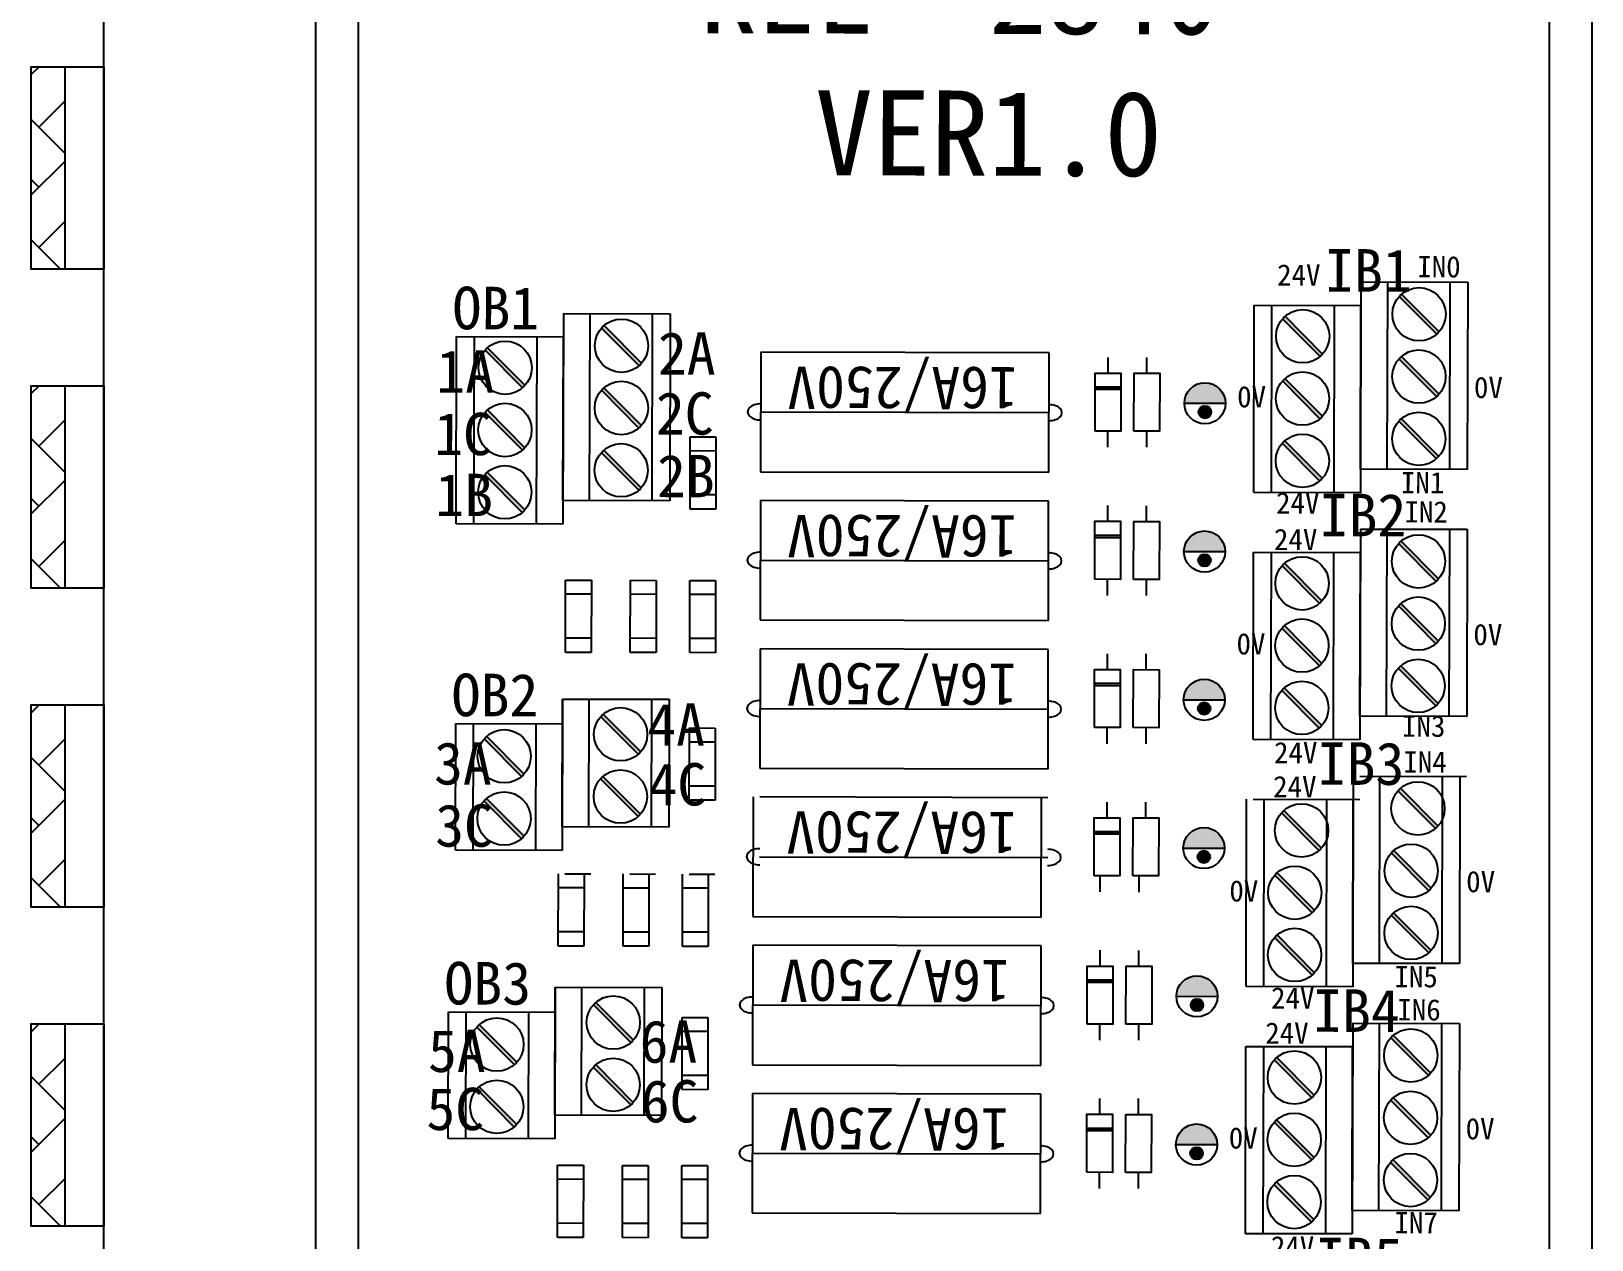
# Model space of a CAD drawing. Header units: millimetres. Extents: x 547 to 2149, y 622 to 1790.
# Drawn here: x 920.78 to 957.47, y 1705.59 to 1733.99 of the extents above; entities that cross this region are included whole.
import ezdxf

# ---------------------------------------------------------------- set-up
doc = ezdxf.new("R2010")
doc.units = ezdxf.units.MM
doc.layers.add('元器件与线路', color=7, linetype='Continuous')
doc.layers.add('英文数字标注', color=3, linetype='Continuous')
doc.styles.add('宋体', font='')
doc.styles.get('宋体').set_extended_font_data('宋体')

msp = doc.modelspace()

# ---------------------------------------------------------------- hatches: boundary and pattern name
at = {"layer": '元器件与线路'}
h = msp.add_hatch(dxfattribs=at)
h.set_pattern_fill('AR-HBONE', color=256, scale=0.25, angle=270, style=0)
h.set_pattern_definition([(315, (798.6275, 1302.5265), (1.4142136, -4e-13), [3, -1]), (45, (799.3346, 1301.8194), (1.4142136, -4e-13), [3, -1])])
h.paths.add_polyline_path([(920.778, 1728.404), (921.567, 1728.404), (921.567, 1733.161), (920.778, 1733.161)])
at = {"layer": '元器件与线路', "linetype": 'ByBlock', "lineweight": 25}
h = msp.add_hatch(color=4, dxfattribs=at)
edge = h.paths.add_edge_path()
edge.add_arc((953.41, 1727.341), 0.627, 490.8277, 498.3805)
edge.add_line((952.941, 1727.758), (953.825, 1726.87))
edge.add_arc((953.41, 1727.341), 0.627, 311.3255, 318.8783)
edge.add_line((953.883, 1726.928), (953, 1727.816))
h = msp.add_hatch(color=4, dxfattribs=at)
edge = h.paths.add_edge_path()
edge.add_arc((950.674, 1726.824), 0.627, 670.8277, 678.3805)
edge.add_line((951.143, 1726.407), (950.26, 1727.295))
edge.add_arc((950.674, 1726.824), 0.627, 491.3255, 498.8783)
edge.add_line((950.201, 1727.236), (951.084, 1726.349))
h = msp.add_hatch(color=4, dxfattribs=at)
edge = h.paths.add_edge_path()
edge.add_arc((934.657, 1726.602), 0.627, 490.8277, 498.3805)
edge.add_line((934.188, 1727.018), (935.071, 1726.131))
edge.add_arc((934.657, 1726.602), 0.627, 311.3255, 318.8783)
edge.add_line((935.13, 1726.189), (934.247, 1727.076))
h = msp.add_hatch(color=4, dxfattribs=at)
edge = h.paths.add_edge_path()
edge.add_arc((931.921, 1726.085), 0.627, 670.8277, 678.3805)
edge.add_line((932.39, 1725.668), (931.506, 1726.556))
edge.add_arc((931.921, 1726.085), 0.627, 491.3255, 498.8783)
edge.add_line((931.448, 1726.497), (932.331, 1725.61))
h = msp.add_hatch(color=4, dxfattribs=at)
edge = h.paths.add_edge_path()
edge.add_arc((953.407, 1725.877), 0.627, 490.8277, 498.3805)
edge.add_line((952.938, 1726.294), (953.821, 1725.406))
edge.add_arc((953.407, 1725.877), 0.627, 311.3255, 318.8783)
edge.add_line((953.879, 1725.465), (952.997, 1726.352))
at = {"layer": '元器件与线路'}
for points in [[(948.859, 1725.248, 0.414214), (948.376, 1725.733, 0.414214), (947.891, 1725.25)], [(948.374, 1724.896, 1), (948.375, 1725.189, 1)], [(948.851, 1721.763, 0.414214), (948.368, 1722.248, 0.414214), (947.883, 1721.765)], [(948.366, 1721.411, 1), (948.367, 1721.704, 1)], [(948.843, 1718.278, 0.414214), (948.36, 1718.763, 0.414214), (947.875, 1718.28)], [(948.358, 1717.926, 1), (948.359, 1718.219, 1)], [(948.835, 1714.793, 0.414214), (948.352, 1715.278, 0.414214), (947.867, 1714.795)], [(948.35, 1714.442, 1), (948.35, 1714.735, 1)], [(948.671, 1711.308, 0.414214), (948.189, 1711.793, 0.414214), (947.703, 1711.311)], [(948.187, 1710.957, 1), (948.187, 1711.25, 1)], [(948.663, 1707.824, 0.414214), (948.18, 1708.309, 0.414214), (947.695, 1707.826)], [(948.178, 1707.472, 1), (948.179, 1707.765, 1)]]:
    msp.add_hatch(color=5, dxfattribs=at).paths.add_polyline_path(points)
at = {"layer": '元器件与线路', "linetype": 'ByBlock', "lineweight": 25}
h = msp.add_hatch(color=4, dxfattribs=at)
edge = h.paths.add_edge_path()
edge.add_arc((950.67, 1725.36), 0.627, 670.8277, 678.3805)
edge.add_line((951.139, 1724.944), (950.256, 1725.831))
edge.add_arc((950.67, 1725.36), 0.627, 491.3255, 498.8783)
edge.add_line((950.198, 1725.773), (951.08, 1724.886))
at = {"layer": '元器件与线路'}
h = msp.add_hatch(dxfattribs=at)
h.set_pattern_fill('AR-HBONE', color=256, scale=0.25, angle=270, style=0)
h.set_pattern_definition([(315, (798.6275, 1295.0265), (1.4142136, -4e-13), [3, -1]), (45, (799.3346, 1294.3194), (1.4142136, -4e-13), [3, -1])])
h.paths.add_polyline_path([(920.778, 1720.904), (921.567, 1720.904), (921.567, 1725.661), (920.778, 1725.661)])
at = {"layer": '元器件与线路', "linetype": 'ByBlock', "lineweight": 25}
h = msp.add_hatch(color=4, dxfattribs=at)
edge = h.paths.add_edge_path()
edge.add_arc((934.654, 1725.138), 0.627, 490.8277, 498.3805)
edge.add_line((934.185, 1725.555), (935.068, 1724.667))
edge.add_arc((934.654, 1725.138), 0.627, 311.3255, 318.8783)
edge.add_line((935.126, 1724.725), (934.244, 1725.613))
h = msp.add_hatch(color=4, dxfattribs=at)
h.paths.add_polyline_path([(945.794, 1725.637), (945.794, 1725.582), (946.097, 1725.582), (946.097, 1725.637)])
h.paths.add_polyline_path([(946.097, 1725.637), (946.097, 1725.582), (946.4, 1725.581), (946.4, 1725.636)])
h = msp.add_hatch(color=4, dxfattribs=at)
edge = h.paths.add_edge_path()
edge.add_arc((931.917, 1724.621), 0.627, 670.8277, 678.3805)
edge.add_line((932.386, 1724.204), (931.503, 1725.092))
edge.add_arc((931.917, 1724.621), 0.627, 491.3255, 498.8783)
edge.add_line((931.445, 1725.034), (932.327, 1724.146))
h = msp.add_hatch(color=4, dxfattribs=at)
edge = h.paths.add_edge_path()
edge.add_arc((953.404, 1724.414), 0.627, 490.8277, 498.3805)
edge.add_line((952.935, 1724.83), (953.818, 1723.943))
edge.add_arc((953.404, 1724.414), 0.627, 311.3255, 318.8783)
edge.add_line((953.876, 1724.001), (952.993, 1724.888))
h = msp.add_hatch(color=4, dxfattribs=at)
edge = h.paths.add_edge_path()
edge.add_arc((950.667, 1723.897), 0.627, 670.8277, 678.3805)
edge.add_line((951.136, 1723.48), (950.253, 1724.368))
edge.add_arc((950.667, 1723.897), 0.627, 491.3255, 498.8783)
edge.add_line((950.194, 1724.309), (951.077, 1723.422))
h = msp.add_hatch(color=4, dxfattribs=at)
edge = h.paths.add_edge_path()
edge.add_arc((934.65, 1723.674), 0.627, 490.8277, 498.3805)
edge.add_line((934.181, 1724.091), (935.065, 1723.203))
edge.add_arc((934.65, 1723.674), 0.627, 311.3255, 318.8783)
edge.add_line((935.123, 1723.262), (934.24, 1724.149))
h = msp.add_hatch(color=4, dxfattribs=at)
edge = h.paths.add_edge_path()
edge.add_arc((931.914, 1723.157), 0.627, 670.8277, 678.3805)
edge.add_line((932.383, 1722.741), (931.5, 1723.628))
edge.add_arc((931.914, 1723.157), 0.627, 491.3255, 498.8783)
edge.add_line((931.441, 1723.57), (932.324, 1722.683))
h = msp.add_hatch(color=4, dxfattribs=at)
h.paths.add_polyline_path([(945.786, 1722.153), (945.786, 1722.097), (946.089, 1722.097), (946.089, 1722.152)])
h.paths.add_polyline_path([(946.089, 1722.152), (946.089, 1722.097), (946.392, 1722.096), (946.392, 1722.151)])
h = msp.add_hatch(color=4, dxfattribs=at)
edge = h.paths.add_edge_path()
edge.add_arc((953.397, 1721.533), 0.627, 490.8277, 498.3805)
edge.add_line((952.928, 1721.95), (953.811, 1721.062))
edge.add_arc((953.397, 1721.533), 0.627, 311.3255, 318.8783)
edge.add_line((953.869, 1721.12), (952.987, 1722.008))
h = msp.add_hatch(color=4, dxfattribs=at)
edge = h.paths.add_edge_path()
edge.add_arc((950.66, 1721.016), 0.627, 670.8277, 678.3805)
edge.add_line((951.129, 1720.599), (950.246, 1721.487))
edge.add_arc((950.66, 1721.016), 0.627, 491.3255, 498.8783)
edge.add_line((950.188, 1721.428), (951.07, 1720.541))
h = msp.add_hatch(color=4, dxfattribs=at)
edge = h.paths.add_edge_path()
edge.add_arc((953.393, 1720.069), 0.627, 490.8277, 498.3805)
edge.add_line((952.924, 1720.486), (953.808, 1719.598))
edge.add_arc((953.393, 1720.069), 0.627, 311.3255, 318.8783)
edge.add_line((953.866, 1719.657), (952.983, 1720.544))
h = msp.add_hatch(color=4, dxfattribs=at)
edge = h.paths.add_edge_path()
edge.add_arc((950.657, 1719.552), 0.627, 670.8277, 678.3805)
edge.add_line((951.126, 1719.136), (950.243, 1720.023))
edge.add_arc((950.657, 1719.552), 0.627, 491.3255, 498.8783)
edge.add_line((950.184, 1719.965), (951.067, 1719.078))
h = msp.add_hatch(color=4, dxfattribs=at)
edge = h.paths.add_edge_path()
edge.add_arc((953.39, 1718.606), 0.627, 490.8277, 498.3805)
edge.add_line((952.921, 1719.022), (953.804, 1718.135))
edge.add_arc((953.39, 1718.606), 0.627, 311.3255, 318.8783)
edge.add_line((953.863, 1718.193), (952.98, 1719.08))
h = msp.add_hatch(color=4, dxfattribs=at)
h.paths.add_polyline_path([(945.778, 1718.668), (945.778, 1718.613), (946.081, 1718.612), (946.081, 1718.667)])
h.paths.add_polyline_path([(946.081, 1718.667), (946.081, 1718.612), (946.384, 1718.611), (946.384, 1718.666)])
h = msp.add_hatch(color=4, dxfattribs=at)
edge = h.paths.add_edge_path()
edge.add_arc((950.653, 1718.089), 0.627, 670.8277, 678.3805)
edge.add_line((951.122, 1717.672), (950.239, 1718.56))
edge.add_arc((950.653, 1718.089), 0.627, 491.3255, 498.8783)
edge.add_line((950.181, 1718.501), (951.063, 1717.614))
at = {"layer": '元器件与线路'}
h = msp.add_hatch(dxfattribs=at)
h.set_pattern_fill('AR-HBONE', color=256, scale=0.25, angle=270, style=0)
h.set_pattern_definition([(315, (798.6275, 1287.5265), (1.4142136, -4e-13), [3, -1]), (45, (799.3346, 1286.8194), (1.4142136, -4e-13), [3, -1])])
h.paths.add_polyline_path([(920.778, 1713.404), (921.567, 1713.404), (921.567, 1718.161), (920.778, 1718.161)])
at = {"layer": '元器件与线路', "linetype": 'ByBlock', "lineweight": 25}
h = msp.add_hatch(color=4, dxfattribs=at)
edge = h.paths.add_edge_path()
edge.add_arc((934.636, 1717.468), 0.627, 490.8277, 498.3805)
edge.add_line((934.167, 1717.884), (935.05, 1716.997))
edge.add_arc((934.636, 1717.468), 0.627, 311.3255, 318.8783)
edge.add_line((935.108, 1717.055), (934.226, 1717.942))
h = msp.add_hatch(color=4, dxfattribs=at)
edge = h.paths.add_edge_path()
edge.add_arc((931.899, 1716.951), 0.627, 670.8277, 678.3805)
edge.add_line((932.368, 1716.534), (931.485, 1717.422))
edge.add_arc((931.899, 1716.951), 0.627, 491.3255, 498.8783)
edge.add_line((931.427, 1717.363), (932.309, 1716.476))
h = msp.add_hatch(color=4, dxfattribs=at)
edge = h.paths.add_edge_path()
edge.add_arc((934.632, 1716.004), 0.627, 490.8277, 498.3805)
edge.add_line((934.164, 1716.421), (935.047, 1715.533))
edge.add_arc((934.632, 1716.004), 0.627, 311.3255, 318.8783)
edge.add_line((935.105, 1715.591), (934.222, 1716.479))
h = msp.add_hatch(color=4, dxfattribs=at)
edge = h.paths.add_edge_path()
edge.add_arc((953.383, 1715.725), 0.627, 490.8277, 498.3805)
edge.add_line((952.914, 1716.142), (953.797, 1715.254))
edge.add_arc((953.383, 1715.725), 0.627, 311.3255, 318.8783)
edge.add_line((953.856, 1715.312), (952.973, 1716.2))
h = msp.add_hatch(color=4, dxfattribs=at)
edge = h.paths.add_edge_path()
edge.add_arc((931.896, 1715.487), 0.627, 670.8277, 678.3805)
edge.add_line((932.365, 1715.07), (931.482, 1715.958))
edge.add_arc((931.896, 1715.487), 0.627, 491.3255, 498.8783)
edge.add_line((931.423, 1715.9), (932.306, 1715.012))
h = msp.add_hatch(color=4, dxfattribs=at)
edge = h.paths.add_edge_path()
edge.add_arc((950.647, 1715.208), 0.627, 670.8277, 678.3805)
edge.add_line((951.116, 1714.791), (950.232, 1715.679))
edge.add_arc((950.647, 1715.208), 0.627, 491.3255, 498.8783)
edge.add_line((950.174, 1715.62), (951.057, 1714.733))
h = msp.add_hatch(color=4, dxfattribs=at)
h.paths.add_polyline_path([(945.77, 1715.183), (945.77, 1715.128), (946.073, 1715.127), (946.073, 1715.182)])
h.paths.add_polyline_path([(946.073, 1715.182), (946.073, 1715.127), (946.376, 1715.126), (946.376, 1715.182)])
h = msp.add_hatch(color=4, dxfattribs=at)
edge = h.paths.add_edge_path()
edge.add_arc((953.225, 1714.261), 0.627, 490.8277, 498.3805)
edge.add_line((952.756, 1714.678), (953.639, 1713.79))
edge.add_arc((953.225, 1714.261), 0.627, 311.3255, 318.8783)
edge.add_line((953.697, 1713.849), (952.815, 1714.736))
h = msp.add_hatch(color=4, dxfattribs=at)
edge = h.paths.add_edge_path()
edge.add_arc((950.488, 1713.744), 0.627, 670.8277, 678.3805)
edge.add_line((950.957, 1713.328), (950.074, 1714.215))
edge.add_arc((950.488, 1713.744), 0.627, 491.3255, 498.8783)
edge.add_line((950.016, 1714.157), (950.898, 1713.27))
h = msp.add_hatch(color=4, dxfattribs=at)
edge = h.paths.add_edge_path()
edge.add_arc((953.221, 1712.798), 0.627, 490.8277, 498.3805)
edge.add_line((952.752, 1713.214), (953.636, 1712.327))
edge.add_arc((953.221, 1712.798), 0.627, 311.3255, 318.8783)
edge.add_line((953.694, 1712.385), (952.811, 1713.272))
h = msp.add_hatch(color=4, dxfattribs=at)
edge = h.paths.add_edge_path()
edge.add_arc((950.485, 1712.281), 0.627, 670.8277, 678.3805)
edge.add_line((950.954, 1711.864), (950.071, 1712.752))
edge.add_arc((950.485, 1712.281), 0.627, 491.3255, 498.8783)
edge.add_line((950.012, 1712.693), (950.895, 1711.806))
h = msp.add_hatch(color=4, dxfattribs=at)
h.paths.add_polyline_path([(945.607, 1711.698), (945.607, 1711.643), (945.91, 1711.642), (945.91, 1711.697)])
h.paths.add_polyline_path([(945.91, 1711.697), (945.91, 1711.642), (946.213, 1711.642), (946.213, 1711.697)])
h = msp.add_hatch(color=4, dxfattribs=at)
edge = h.paths.add_edge_path()
edge.add_arc((934.465, 1710.692), 0.627, 490.8277, 498.3805)
edge.add_line((933.996, 1711.108), (934.879, 1710.221))
edge.add_arc((934.465, 1710.692), 0.627, 311.3255, 318.8783)
edge.add_line((934.938, 1710.279), (934.055, 1711.166))
at = {"layer": '元器件与线路'}
h = msp.add_hatch(dxfattribs=at)
h.set_pattern_fill('AR-HBONE', color=256, scale=0.25, angle=270, style=0)
h.set_pattern_definition([(315, (798.6275, 1280.0265), (1.4142136, -4e-13), [3, -1]), (45, (799.3346, 1279.3194), (1.4142136, -4e-13), [3, -1])])
h.paths.add_polyline_path([(920.778, 1705.904), (921.567, 1705.904), (921.567, 1710.661), (920.778, 1710.661)])
at = {"layer": '元器件与线路', "linetype": 'ByBlock', "lineweight": 25}
h = msp.add_hatch(color=4, dxfattribs=at)
edge = h.paths.add_edge_path()
edge.add_arc((931.728, 1710.175), 0.627, 670.8277, 678.3805)
edge.add_line((932.197, 1709.758), (931.314, 1710.646))
edge.add_arc((931.728, 1710.175), 0.627, 491.3255, 498.8783)
edge.add_line((931.256, 1710.587), (932.139, 1709.7))
h = msp.add_hatch(color=4, dxfattribs=at)
edge = h.paths.add_edge_path()
edge.add_arc((953.215, 1709.917), 0.627, 490.8277, 498.3805)
edge.add_line((952.746, 1710.334), (953.629, 1709.446))
edge.add_arc((953.215, 1709.917), 0.627, 311.3255, 318.8783)
edge.add_line((953.687, 1709.504), (952.805, 1710.392))
h = msp.add_hatch(color=4, dxfattribs=at)
edge = h.paths.add_edge_path()
edge.add_arc((934.462, 1709.228), 0.627, 490.8277, 498.3805)
edge.add_line((933.993, 1709.645), (934.876, 1708.757))
edge.add_arc((934.462, 1709.228), 0.627, 311.3255, 318.8783)
edge.add_line((934.934, 1708.815), (934.052, 1709.703))
h = msp.add_hatch(color=4, dxfattribs=at)
edge = h.paths.add_edge_path()
edge.add_arc((950.478, 1709.4), 0.627, 670.8277, 678.3805)
edge.add_line((950.947, 1708.983), (950.064, 1709.871))
edge.add_arc((950.478, 1709.4), 0.627, 491.3255, 498.8783)
edge.add_line((950.006, 1709.812), (950.888, 1708.925))
h = msp.add_hatch(color=4, dxfattribs=at)
edge = h.paths.add_edge_path()
edge.add_arc((931.725, 1708.711), 0.627, 670.8277, 678.3805)
edge.add_line((932.194, 1708.294), (931.311, 1709.182))
edge.add_arc((931.725, 1708.711), 0.627, 491.3255, 498.8783)
edge.add_line((931.253, 1709.124), (932.135, 1708.236))
h = msp.add_hatch(color=4, dxfattribs=at)
edge = h.paths.add_edge_path()
edge.add_arc((953.211, 1708.453), 0.627, 490.8277, 498.3805)
edge.add_line((952.742, 1708.87), (953.625, 1707.982))
edge.add_arc((953.211, 1708.453), 0.627, 311.3255, 318.8783)
edge.add_line((953.684, 1708.041), (952.801, 1708.928))
h = msp.add_hatch(color=4, dxfattribs=at)
h.paths.add_polyline_path([(945.599, 1708.213), (945.599, 1708.158), (945.901, 1708.158), (945.902, 1708.213)])
h.paths.add_polyline_path([(945.902, 1708.213), (945.901, 1708.158), (946.204, 1708.157), (946.204, 1708.212)])
h = msp.add_hatch(color=4, dxfattribs=at)
edge = h.paths.add_edge_path()
edge.add_arc((950.475, 1707.936), 0.627, 670.8277, 678.3805)
edge.add_line((950.944, 1707.52), (950.06, 1708.407))
edge.add_arc((950.475, 1707.936), 0.627, 491.3255, 498.8783)
edge.add_line((950.002, 1708.349), (950.885, 1707.462))
h = msp.add_hatch(color=4, dxfattribs=at)
edge = h.paths.add_edge_path()
edge.add_arc((953.208, 1706.99), 0.627, 490.8277, 498.3805)
edge.add_line((952.739, 1707.406), (953.622, 1706.519))
edge.add_arc((953.208, 1706.99), 0.627, 311.3255, 318.8783)
edge.add_line((953.68, 1706.577), (952.798, 1707.464))
h = msp.add_hatch(color=4, dxfattribs=at)
edge = h.paths.add_edge_path()
edge.add_arc((950.471, 1706.473), 0.627, 670.8277, 678.3805)
edge.add_line((950.94, 1706.056), (950.057, 1706.944))
edge.add_arc((950.471, 1706.473), 0.627, 491.3255, 498.8783)
edge.add_line((949.999, 1706.885), (950.881, 1705.998))

# ---------------------------------------------------------------- linework, layer by layer
at = {"layer": '元器件与线路'}
for p, q in [((922.483, 1653.413), (922.483, 1760.913)), ((927.471, 1668.415), (927.471, 1745.915)), ((928.471, 1668.415), (928.471, 1745.915)), ((956.471, 1745.915), (956.471, 1668.415)), ((957.471, 1745.915), (957.471, 1668.415)), ((921.567, 1733.161), (921.567, 1728.404)), ((944.709, 1726.433), (937.933, 1726.449)), ((921.567, 1725.661), (921.567, 1720.904)), ((937.93, 1725.045), (944.706, 1725.029)), ((937.927, 1723.641), (944.703, 1723.626)), ((944.701, 1722.948), (937.925, 1722.964)), ((937.922, 1721.56), (944.698, 1721.544)), ((937.918, 1720.157), (944.694, 1720.141)), ((944.693, 1719.463), (937.917, 1719.479)), ((921.567, 1718.161), (921.567, 1713.404)), ((937.914, 1718.075), (944.69, 1718.06)), ((937.91, 1716.672), (944.686, 1716.656)), ((944.685, 1715.978), (937.909, 1715.994)), ((937.905, 1714.591), (944.681, 1714.575)), ((937.747, 1713.187), (944.523, 1713.171)), ((944.522, 1712.494), (937.746, 1712.509)), ((937.742, 1711.106), (944.518, 1711.09)), ((921.567, 1710.661), (921.567, 1705.904)), ((937.739, 1709.702), (944.515, 1709.686)), ((944.513, 1709.009), (937.737, 1709.025)), ((937.734, 1707.621), (944.51, 1707.605)), ((937.731, 1706.217), (944.507, 1706.202))]:
    msp.add_line(p, q, dxfattribs=at)
at = {"layer": '元器件与线路', "color": 4}
for p, q in [((952.044, 1728.1), (952.033, 1723.147)), ((952.044, 1728.1), (954.554, 1728.094)), ((952.661, 1723.699), (952.672, 1728.099)), ((954.135, 1728.095), (954.125, 1723.695)), ((954.554, 1728.094), (954.543, 1723.694)), ((949.524, 1723.153), (949.534, 1727.556)), ((949.534, 1727.556), (952.043, 1727.55)), ((949.942, 1723.152), (949.952, 1727.555)), ((951.416, 1727.551), (951.406, 1723.148)), ((952.034, 1723.7), (952.043, 1727.55)), ((933.291, 1727.361), (933.28, 1722.407)), ((933.291, 1727.361), (935.8, 1727.355)), ((933.908, 1722.959), (933.919, 1727.36)), ((935.382, 1727.356), (935.372, 1722.956)), ((935.8, 1727.355), (935.79, 1722.955)), ((930.771, 1722.413), (930.781, 1726.816)), ((930.781, 1726.816), (933.29, 1726.811)), ((931.189, 1722.412), (931.199, 1726.815)), ((932.663, 1726.812), (932.652, 1722.409)), ((933.281, 1722.961), (933.29, 1726.811)), ((954.543, 1723.694), (952.034, 1723.7)), ((952.033, 1723.147), (949.524, 1723.153)), ((935.79, 1722.955), (933.281, 1722.961)), ((933.28, 1722.407), (930.771, 1722.413)), ((952.031, 1722.292), (952.019, 1717.339)), ((952.031, 1722.292), (954.54, 1722.286)), ((952.648, 1717.891), (952.658, 1722.291)), ((954.122, 1722.287), (954.111, 1717.887)), ((954.54, 1722.286), (954.53, 1717.886)), ((949.51, 1717.345), (949.521, 1721.748)), ((949.521, 1721.748), (952.03, 1721.742)), ((949.928, 1717.344), (949.939, 1721.747)), ((951.402, 1721.743), (951.392, 1717.34)), ((952.021, 1717.892), (952.03, 1721.742)), ((933.27, 1718.297), (933.262, 1714.737)), ((933.263, 1715.29), (933.27, 1718.297)), ((933.27, 1718.297), (935.779, 1718.291)), ((933.89, 1715.289), (933.897, 1718.295)), ((935.361, 1718.292), (935.354, 1715.285)), ((935.779, 1718.291), (935.772, 1715.284)), ((930.753, 1714.743), (930.76, 1717.722)), ((930.76, 1717.722), (933.269, 1717.716)), ((931.171, 1714.742), (931.178, 1717.721)), ((932.642, 1717.717), (932.635, 1714.739)), ((954.53, 1717.886), (952.021, 1717.892)), ((952.019, 1717.339), (949.51, 1717.345)), ((951.862, 1716.484), (951.851, 1711.531)), ((952.017, 1716.484), (954.526, 1716.478)), ((952.479, 1712.083), (952.49, 1716.483)), ((953.953, 1716.479), (953.943, 1712.079)), ((954.371, 1716.478), (954.361, 1712.078)), ((949.342, 1711.537), (949.352, 1715.94)), ((949.507, 1715.94), (952.016, 1715.934)), ((949.76, 1711.536), (949.77, 1715.939)), ((951.234, 1715.935), (951.223, 1711.532)), ((951.852, 1712.084), (951.861, 1715.934)), ((935.772, 1715.284), (933.263, 1715.29)), ((933.262, 1714.737), (930.753, 1714.743)), ((954.361, 1712.078), (951.852, 1712.084)), ((933.099, 1711.521), (933.091, 1707.961)), ((933.092, 1708.514), (933.099, 1711.521)), ((933.099, 1711.521), (935.608, 1711.515)), ((933.72, 1708.513), (933.727, 1711.519)), ((935.19, 1711.516), (935.183, 1708.509)), ((935.608, 1711.515), (935.601, 1708.508)), ((951.851, 1711.531), (949.342, 1711.537)), ((930.582, 1707.967), (930.589, 1710.946)), ((930.589, 1710.946), (933.098, 1710.94)), ((931, 1707.966), (931.007, 1710.945)), ((932.471, 1710.941), (932.464, 1707.963)), ((951.849, 1710.676), (951.837, 1705.723)), ((951.849, 1710.676), (954.358, 1710.67)), ((952.466, 1706.275), (952.476, 1710.675)), ((953.94, 1710.671), (953.929, 1706.271)), ((954.358, 1710.67), (954.348, 1706.27)), ((949.328, 1705.729), (949.338, 1710.132)), ((949.338, 1710.132), (951.847, 1710.126)), ((949.746, 1705.728), (949.757, 1710.131)), ((951.22, 1710.127), (951.21, 1705.724)), ((951.838, 1706.276), (951.847, 1710.126)), ((935.601, 1708.508), (933.092, 1708.514)), ((933.091, 1707.961), (930.582, 1707.967)), ((954.348, 1706.27), (951.838, 1706.276)), ((951.837, 1705.723), (949.328, 1705.729))]:
    msp.add_line(p, q, dxfattribs=at)
at = {"layer": '元器件与线路', "color": 4, "linetype": 'ByBlock', "lineweight": 25}
for p, q in [((952.941, 1727.758), (953.825, 1726.87)), ((953, 1727.816), (953.883, 1726.928)), ((951.084, 1726.349), (950.201, 1727.236)), ((951.143, 1726.407), (950.26, 1727.295)), ((934.188, 1727.018), (935.071, 1726.131)), ((934.247, 1727.076), (935.13, 1726.189)), ((932.331, 1725.61), (931.448, 1726.497)), ((932.39, 1725.668), (931.506, 1726.556)), ((946.098, 1725.959), (946.099, 1726.329)), ((947.011, 1725.957), (947.012, 1726.327)), ((952.938, 1726.294), (953.821, 1725.406)), ((952.997, 1726.352), (953.879, 1725.465)), ((951.08, 1724.886), (950.198, 1725.773)), ((951.139, 1724.944), (950.256, 1725.831)), ((934.185, 1725.555), (935.068, 1724.667)), ((934.244, 1725.613), (935.126, 1724.725)), ((945.794, 1725.637), (946.4, 1725.636)), ((932.327, 1724.146), (931.445, 1725.034)), ((932.386, 1724.204), (931.503, 1725.092)), ((952.935, 1724.83), (953.818, 1723.943)), ((952.993, 1724.888), (953.876, 1724.001)), ((936.268, 1722.761), (936.272, 1724.459)), ((936.272, 1724.459), (936.878, 1724.458)), ((936.878, 1724.458), (936.874, 1722.76)), ((946.094, 1724.216), (946.095, 1724.595)), ((947.007, 1724.214), (947.008, 1724.593)), ((951.077, 1723.422), (950.194, 1724.309)), ((951.136, 1723.48), (950.253, 1724.368)), ((934.181, 1724.091), (935.065, 1723.203)), ((934.24, 1724.149), (935.123, 1723.262)), ((936.271, 1724.137), (936.877, 1724.135)), ((932.324, 1722.683), (931.441, 1723.57)), ((932.383, 1722.741), (931.5, 1723.628)), ((936.874, 1723.093), (936.268, 1723.095)), ((946.09, 1722.474), (946.091, 1722.844)), ((947.003, 1722.472), (947.004, 1722.842)), ((936.874, 1722.76), (936.268, 1722.761)), ((945.786, 1722.153), (946.392, 1722.151)), ((952.928, 1721.95), (953.811, 1721.062)), ((952.987, 1722.008), (953.869, 1721.12)), ((951.07, 1720.541), (950.188, 1721.428)), ((951.129, 1720.599), (950.246, 1721.487)), ((933.339, 1719.394), (933.343, 1721.092)), ((933.343, 1721.092), (933.949, 1721.091)), ((933.949, 1721.091), (933.945, 1719.392)), ((934.864, 1719.39), (934.868, 1721.088)), ((934.868, 1721.088), (935.474, 1721.087)), ((935.474, 1721.087), (935.47, 1719.389)), ((936.26, 1719.387), (936.264, 1721.085)), ((936.264, 1721.085), (936.87, 1721.084)), ((936.87, 1721.084), (936.866, 1719.386)), ((946.086, 1720.731), (946.087, 1721.11)), ((946.999, 1720.729), (947, 1721.108)), ((933.342, 1720.769), (933.948, 1720.768)), ((934.868, 1720.766), (935.474, 1720.764)), ((936.263, 1720.763), (936.869, 1720.761)), ((952.924, 1720.486), (953.808, 1719.598)), ((952.983, 1720.544), (953.866, 1719.657)), ((951.067, 1719.078), (950.184, 1719.965)), ((951.126, 1719.136), (950.243, 1720.023)), ((933.946, 1719.726), (933.34, 1719.728)), ((935.471, 1719.723), (934.865, 1719.724)), ((936.866, 1719.719), (936.261, 1719.721)), ((933.945, 1719.392), (933.339, 1719.394)), ((935.47, 1719.389), (934.864, 1719.39)), ((936.866, 1719.386), (936.26, 1719.387)), ((946.082, 1718.99), (946.083, 1719.359)), ((946.995, 1718.988), (946.996, 1719.357)), ((952.921, 1719.022), (953.804, 1718.135)), ((952.98, 1719.08), (953.863, 1718.193)), ((945.778, 1718.668), (946.384, 1718.666)), ((951.063, 1717.614), (950.181, 1718.501)), ((951.122, 1717.672), (950.239, 1718.56)), ((934.167, 1717.884), (935.05, 1716.997)), ((934.226, 1717.942), (935.108, 1717.055)), ((932.309, 1716.476), (931.427, 1717.363)), ((932.368, 1716.534), (931.485, 1717.422)), ((936.252, 1715.918), (936.256, 1717.616)), ((936.255, 1717.293), (936.861, 1717.292)), ((936.256, 1717.616), (936.862, 1717.614)), ((936.862, 1717.614), (936.858, 1715.916)), ((946.078, 1717.246), (946.079, 1717.625)), ((946.991, 1717.244), (946.992, 1717.623)), ((934.164, 1716.421), (935.047, 1715.533)), ((934.222, 1716.479), (935.105, 1715.591)), ((936.858, 1716.25), (936.252, 1716.251)), ((952.973, 1716.2), (953.856, 1715.312)), ((932.306, 1715.012), (931.423, 1715.9)), ((932.365, 1715.07), (931.482, 1715.958)), ((936.858, 1715.916), (936.252, 1715.918)), ((946.074, 1715.505), (946.074, 1715.875)), ((946.987, 1715.503), (946.988, 1715.872)), ((952.914, 1716.142), (953.797, 1715.254)), ((951.057, 1714.733), (950.174, 1715.62)), ((951.116, 1714.791), (950.232, 1715.679)), ((945.77, 1715.183), (946.376, 1715.182)), ((952.815, 1714.736), (953.697, 1713.849)), ((952.756, 1714.678), (953.639, 1713.79)), ((933.168, 1712.49), (933.172, 1714.188)), ((933.327, 1714.188), (933.933, 1714.187)), ((933.778, 1714.187), (933.774, 1712.488)), ((934.693, 1712.486), (934.697, 1714.184)), ((934.852, 1714.184), (935.458, 1714.183)), ((935.303, 1714.183), (935.299, 1712.485)), ((936.089, 1712.483), (936.093, 1714.181)), ((936.248, 1714.181), (936.853, 1714.18)), ((936.698, 1714.18), (936.695, 1712.482)), ((945.915, 1713.762), (945.915, 1714.141)), ((946.828, 1713.759), (946.828, 1714.138)), ((950.898, 1713.27), (950.016, 1714.157)), ((950.957, 1713.328), (950.074, 1714.215)), ((933.171, 1713.865), (933.777, 1713.864)), ((934.697, 1713.862), (935.302, 1713.86)), ((936.092, 1713.858), (936.698, 1713.857)), ((952.811, 1713.272), (953.694, 1712.385)), ((952.752, 1713.214), (953.636, 1712.327)), ((933.775, 1712.822), (933.169, 1712.824)), ((935.3, 1712.819), (934.694, 1712.82)), ((936.695, 1712.815), (936.089, 1712.817)), ((950.895, 1711.806), (950.012, 1712.693)), ((950.954, 1711.864), (950.071, 1712.752)), ((933.774, 1712.488), (933.168, 1712.49)), ((935.299, 1712.485), (934.693, 1712.486)), ((936.695, 1712.482), (936.089, 1712.483)), ((945.91, 1712.02), (945.911, 1712.39)), ((946.824, 1712.018), (946.824, 1712.388)), ((945.607, 1711.698), (946.213, 1711.697)), ((933.996, 1711.108), (934.879, 1710.221)), ((934.055, 1711.166), (934.938, 1710.279)), ((936.081, 1709.115), (936.085, 1710.813)), ((936.085, 1710.813), (936.691, 1710.812)), ((936.691, 1710.812), (936.687, 1709.114)), ((945.906, 1710.277), (945.907, 1710.656)), ((932.139, 1709.7), (931.256, 1710.587)), ((932.197, 1709.758), (931.314, 1710.646)), ((936.084, 1710.491), (936.69, 1710.489)), ((946.819, 1710.275), (946.82, 1710.654)), ((952.746, 1710.334), (953.629, 1709.446)), ((952.805, 1710.392), (953.687, 1709.504)), ((933.993, 1709.645), (934.876, 1708.757)), ((934.052, 1709.703), (934.934, 1708.815)), ((950.888, 1708.925), (950.006, 1709.812)), ((950.947, 1708.983), (950.064, 1709.871)), ((936.687, 1709.448), (936.082, 1709.449)), ((932.135, 1708.236), (931.253, 1709.124)), ((932.194, 1708.294), (931.311, 1709.182)), ((936.687, 1709.114), (936.081, 1709.115)), ((945.902, 1708.535), (945.903, 1708.905)), ((946.815, 1708.533), (946.816, 1708.903)), ((952.742, 1708.87), (953.625, 1707.982)), ((952.801, 1708.928), (953.684, 1708.041)), ((945.599, 1708.213), (946.204, 1708.212)), ((950.885, 1707.462), (950.002, 1708.349)), ((950.944, 1707.52), (950.06, 1708.407)), ((952.739, 1707.406), (953.622, 1706.519)), ((952.798, 1707.464), (953.68, 1706.577)), ((933.152, 1705.64), (933.156, 1707.338)), ((933.155, 1707.015), (933.761, 1707.014)), ((933.156, 1707.338), (933.762, 1707.337)), ((933.762, 1707.337), (933.758, 1705.638)), ((934.677, 1705.636), (934.681, 1707.334)), ((934.681, 1707.334), (935.287, 1707.333)), ((934.681, 1707.012), (935.286, 1707.01)), ((935.287, 1707.333), (935.283, 1705.635)), ((936.073, 1705.633), (936.077, 1707.331)), ((936.076, 1707.009), (936.682, 1707.007)), ((936.077, 1707.331), (936.682, 1707.33)), ((936.682, 1707.33), (936.679, 1705.632)), ((945.898, 1706.792), (945.899, 1707.171)), ((946.811, 1706.79), (946.812, 1707.169)), ((950.881, 1705.998), (949.999, 1706.885)), ((950.94, 1706.056), (950.057, 1706.944)), ((933.759, 1705.972), (933.153, 1705.974)), ((935.284, 1705.969), (934.678, 1705.97)), ((936.679, 1705.965), (936.073, 1705.967)), ((933.758, 1705.638), (933.152, 1705.64)), ((935.283, 1705.635), (934.677, 1705.636)), ((936.679, 1705.632), (936.073, 1705.633))]:
    msp.add_line(p, q, dxfattribs=at)
at = {"layer": '元器件与线路', "color": 7}
for p, q in [((937.933, 1726.449), (937.927, 1723.641)), ((944.703, 1723.626), (944.709, 1726.433)), ((947.891, 1725.25), (948.859, 1725.248)), ((937.925, 1722.964), (937.918, 1720.157)), ((944.694, 1720.141), (944.701, 1722.948)), ((947.883, 1721.765), (948.851, 1721.763)), ((937.917, 1719.479), (937.91, 1716.672)), ((944.686, 1716.656), (944.693, 1719.463)), ((947.875, 1718.28), (948.843, 1718.278)), ((937.754, 1715.994), (937.747, 1713.187)), ((944.523, 1713.171), (944.53, 1715.978)), ((947.867, 1714.795), (948.835, 1714.793)), ((937.746, 1712.509), (937.739, 1709.702)), ((944.515, 1709.686), (944.522, 1712.494)), ((947.703, 1711.311), (948.671, 1711.308)), ((937.737, 1709.025), (937.731, 1706.217)), ((944.507, 1706.202), (944.513, 1709.009)), ((947.695, 1707.826), (948.663, 1707.824))]:
    msp.add_line(p, q, dxfattribs=at)
at = {"layer": '元器件与线路'}
for points in [[(922.483, 1733.161), (922.483, 1728.404), (920.778, 1728.404), (920.778, 1733.161)], [(922.483, 1725.661), (922.483, 1720.904), (920.778, 1720.904), (920.778, 1725.661)], [(922.483, 1718.161), (922.483, 1713.404), (920.778, 1713.404), (920.778, 1718.161)], [(922.483, 1710.661), (922.483, 1705.904), (920.778, 1705.904), (920.778, 1710.661)]]:
    msp.add_lwpolyline(points, close=True, dxfattribs=at)
at = {"layer": '元器件与线路', "color": 4, "linetype": 'ByBlock', "lineweight": 25}
for points in [[(945.792, 1724.596), (945.795, 1725.96), (946.401, 1725.959), (946.398, 1724.594)], [(946.705, 1724.594), (946.708, 1725.958), (947.314, 1725.956), (947.311, 1724.592)], [(945.794, 1725.582), (945.794, 1725.582), (946.4, 1725.581), (946.4, 1725.581)], [(945.784, 1721.111), (945.787, 1722.475), (946.393, 1722.474), (946.39, 1721.109)], [(946.697, 1721.109), (946.7, 1722.473), (947.306, 1722.472), (947.303, 1721.107)], [(945.786, 1722.097), (945.786, 1722.097), (946.392, 1722.096), (946.392, 1722.096)], [(945.776, 1717.626), (945.779, 1718.99), (946.385, 1718.989), (946.381, 1717.625)], [(946.689, 1717.624), (946.692, 1718.988), (947.298, 1718.987), (947.295, 1717.623)], [(945.778, 1718.613), (945.778, 1718.613), (946.384, 1718.611), (946.384, 1718.611)], [(945.767, 1714.141), (945.771, 1715.506), (946.377, 1715.504), (946.373, 1714.14)], [(946.681, 1714.139), (946.684, 1715.503), (947.29, 1715.502), (947.286, 1714.138)], [(945.77, 1715.128), (945.77, 1715.128), (946.376, 1715.126), (946.376, 1715.126)], [(945.604, 1710.656), (945.608, 1712.021), (946.213, 1712.019), (946.21, 1710.655)], [(946.517, 1710.654), (946.521, 1712.019), (947.126, 1712.017), (947.123, 1710.653)], [(945.607, 1711.643), (945.607, 1711.643), (946.213, 1711.642), (946.213, 1711.642)], [(945.596, 1707.172), (945.599, 1708.536), (946.205, 1708.535), (946.202, 1707.17)], [(946.509, 1707.17), (946.512, 1708.534), (947.118, 1708.532), (947.115, 1707.168)], [(945.599, 1708.158), (945.599, 1708.158), (946.204, 1708.157), (946.204, 1708.157)]]:
    msp.add_lwpolyline(points, close=True, dxfattribs=at)
for centre in [(953.41, 1727.341), (934.657, 1726.602), (950.674, 1726.824), (931.921, 1726.085), (953.407, 1725.877), (934.654, 1725.138), (950.67, 1725.36), (931.917, 1724.621), (953.404, 1724.414), (934.65, 1723.674), (950.667, 1723.897), (931.914, 1723.157), (953.397, 1721.533), (950.66, 1721.016), (953.393, 1720.069), (950.657, 1719.552), (953.39, 1718.606), (950.653, 1718.089), (934.636, 1717.468), (931.899, 1716.951), (934.632, 1716.004), (953.383, 1715.725), (931.896, 1715.487), (950.647, 1715.208), (953.225, 1714.261), (950.488, 1713.744), (953.221, 1712.798), (950.485, 1712.281), (934.465, 1710.692), (931.728, 1710.175), (953.215, 1709.917), (950.478, 1709.4), (934.462, 1709.228), (931.725, 1708.711), (953.211, 1708.453), (950.475, 1707.936), (953.208, 1706.99), (950.471, 1706.473)]:
    msp.add_circle(centre, 0.627, dxfattribs=at)
at = {"layer": '元器件与线路', "color": 7}
for centre in [(948.375, 1725.249), (948.367, 1721.764), (948.359, 1718.279), (948.351, 1714.794), (948.187, 1711.309), (948.179, 1707.825)]:
    msp.add_circle(centre, 0.484, dxfattribs=at)
at = {"layer": '元器件与线路'}
for centre in [(948.375, 1725.042), (948.366, 1721.558), (948.358, 1718.073), (948.35, 1714.588), (948.187, 1711.103), (948.179, 1707.619)]:
    msp.add_circle(centre, 0.147, dxfattribs=at)
at = {"layer": '元器件与线路', "color": 7, "linetype": 'ByBlock', "lineweight": 25}
for centre, major_axis in [((937.93, 1725.045), (-0.307, 0.001)), ((944.706, 1725.029), (0.307, -0.001)), ((937.922, 1721.56), (-0.307, 0.001)), ((944.698, 1721.544), (0.307, -0.001)), ((937.914, 1718.075), (-0.307, 0.001)), ((944.69, 1718.06), (0.307, -0.001)), ((937.905, 1714.59), (-0.307, 0.001)), ((944.681, 1714.575), (0.307, -0.001)), ((937.742, 1711.105), (-0.307, 0.001)), ((944.518, 1711.09), (0.307, -0.001)), ((937.734, 1707.621), (-0.307, 0.001)), ((944.51, 1707.605), (0.307, -0.001))]:
    msp.add_ellipse(centre, major_axis=major_axis, ratio=0.615393, start_param=4.702219, end_param=7.864152, dxfattribs=at)

# ---------------------------------------------------------------- texts
at = {"layer": '英文数字标注', "rotation": 359.8661, "style": '宋体'}
for s, insert, char_height, width, attachment_point in [('{\\fSimSun|b1|i0|c134|p2;REL  2840  VER1.0}', (943.292, 1733.25), 2, 18.9144, 5), ('IB1', (951.2, 1728.874), 1, 0.9669, 1), ('\\pt0.006765;IN0', (953.369, 1728.71), 0.5, 0.70571, 1), ('\\pt0.006765;24V', (950.073, 1728.517), 0.5, 0.70571, 1), ('{\\fSimSun|b0|i0|c134|p2;OB1}', (930.684, 1727.989), 1, 1.70076, 1), ('\\pt0.01347;2A', (935.517, 1726.921), 0.9955, 0.70571, 1), ('\\pt0.04898;{\\fSimSun|b0|i0|c134|p2;1A}', (930.305, 1726.499), 1, 0.70571, 1), ('\\pt0.006765;0V', (954.701, 1725.872), 0.5, 0.70571, 1), ('\\pt0.01347;{\\fSimSun|b0|i0|c134|p2;2C}', (935.468, 1725.51), 0.9955, 0.70571, 1), ('\\pt0.006765;0V', (949.133, 1725.654), 0.5, 0.70571, 1), ('\\pt0.01347;{\\fSimSun|b0|i0|c134|p2;1C}', (930.256, 1725.028), 0.9955, 0.70571, 1), ('\\pt0.01347;{\\fSimSun|b0|i0|c134|p2;2B}', (935.495, 1724.038), 0.9955, 0.70571, 1), ('\\pt0.01347;{\\fSimSun|b0|i0|c134|p2;1B}', (930.283, 1723.595), 0.9955, 0.70571, 1), ('\\pt0.006765;IN1', (952.984, 1723.636), 0.5, 0.70571, 1), ('\\pt0.006765;24V', (950.048, 1723.156), 0.5, 0.70571, 1), ('IB2', (951.071, 1723.125), 1, 0.9669, 1), ('\\pt0.006765;IN2', (953.067, 1722.948), 0.5, 0.70571, 1), ('\\pt0.006765;24V', (949.999, 1722.299), 0.5, 0.70571, 1), ('\\pt0.006765;0V', (949.119, 1719.846), 0.5, 0.70571, 1), ('\\pt0.006765;0V', (954.688, 1720.064), 0.5, 0.70571, 1), ('{\\fSimSun|b0|i0|c134|p2;OB2}', (930.662, 1718.894), 1, 1.70076, 1), ('\\pt0.01347;{\\fSimSun|b0|i0|c134|p2;4A}', (935.267, 1718.196), 0.9955, 0.70571, 1), ('\\pt0.006765;IN3', (953.01, 1717.911), 0.5, 0.70571, 1), ('\\pt0.01347;{\\fSimSun|b0|i0|c134|p2;3A}', (930.253, 1717.283), 0.9955, 0.70571, 1), ('\\pt0.006765;24V', (950, 1717.287), 0.5, 0.70571, 1), ('IB3', (951.025, 1717.282), 1, 0.9669, 1), ('\\pt0.006765;IN4', (953.041, 1717.069), 0.5, 0.70571, 1), ('\\pt0.01347;{\\fSimSun|b0|i0|c134|p2;4C}', (935.294, 1716.793), 0.9955, 0.70571, 1), ('\\pt0.006765;24V', (949.979, 1716.489), 0.5, 0.70571, 1), ('\\pt0.01347;{\\fSimSun|b0|i0|c134|p2;3C}', (930.279, 1715.823), 0.9955, 0.70571, 1), ('\\pt0.006765;0V', (948.95, 1714.038), 0.5, 0.70571, 1), ('\\pt0.006765;0V', (954.519, 1714.256), 0.5, 0.70571, 1), ('{\\fSimSun|b0|i0|c134|p2;OB3}', (930.492, 1712.118), 1, 1.70076, 1), ('\\pt0.006765;IN5', (952.832, 1712.021), 0.5, 0.70571, 1), ('\\pt0.006765;24V', (949.93, 1711.521), 0.5, 0.70571, 1), ('IB4', (950.918, 1711.475), 1, 0.9669, 1), ('\\pt0.006765;IN6', (952.9, 1711.243), 0.5, 0.70571, 1), ('\\pt0.01347;6A', (935.085, 1710.744), 0.9955, 0.70571, 1), ('\\pt0.006765;24V', (949.794, 1710.695), 0.5, 0.70571, 1), ('\\pt0.01347;5A', (930.11, 1710.526), 0.9955, 0.70571, 1), ('\\pt0.01347;6C', (935.112, 1709.341), 0.9955, 0.70571, 1), ('\\pt0.01347;5C', (930.073, 1709.161), 0.9955, 0.70571, 1), ('\\pt0.006765;0V', (948.937, 1708.23), 0.5, 0.70571, 1), ('\\pt0.006765;0V', (954.506, 1708.448), 0.5, 0.70571, 1), ('\\pt0.006765;IN7', (952.832, 1706.239), 0.5, 0.70571, 1), ('\\pt0.006765;24V', (949.925, 1705.672), 0.5, 0.70571, 1), ('IB5', (950.984, 1705.636), 1, 0.9669, 1)]:
    msp.add_mtext(s, dxfattribs=dict(at, insert=insert, char_height=char_height, width=width, attachment_point=attachment_point))
at = {"layer": '英文数字标注', "color": 3, "linetype": 'ByBlock', "lineweight": 25, "char_height": 0.9955, "width": 2.05075, "attachment_point": 1, "rotation": 179.8661, "style": '宋体'}
for insert in [(943.973, 1725.102), (943.965, 1721.617), (943.957, 1718.132), (943.949, 1714.648), (943.786, 1711.163), (943.778, 1707.678)]:
    msp.add_mtext('16A/250V', dxfattribs=dict(at, insert=insert))

doc.saveas('drawing.dxf')
